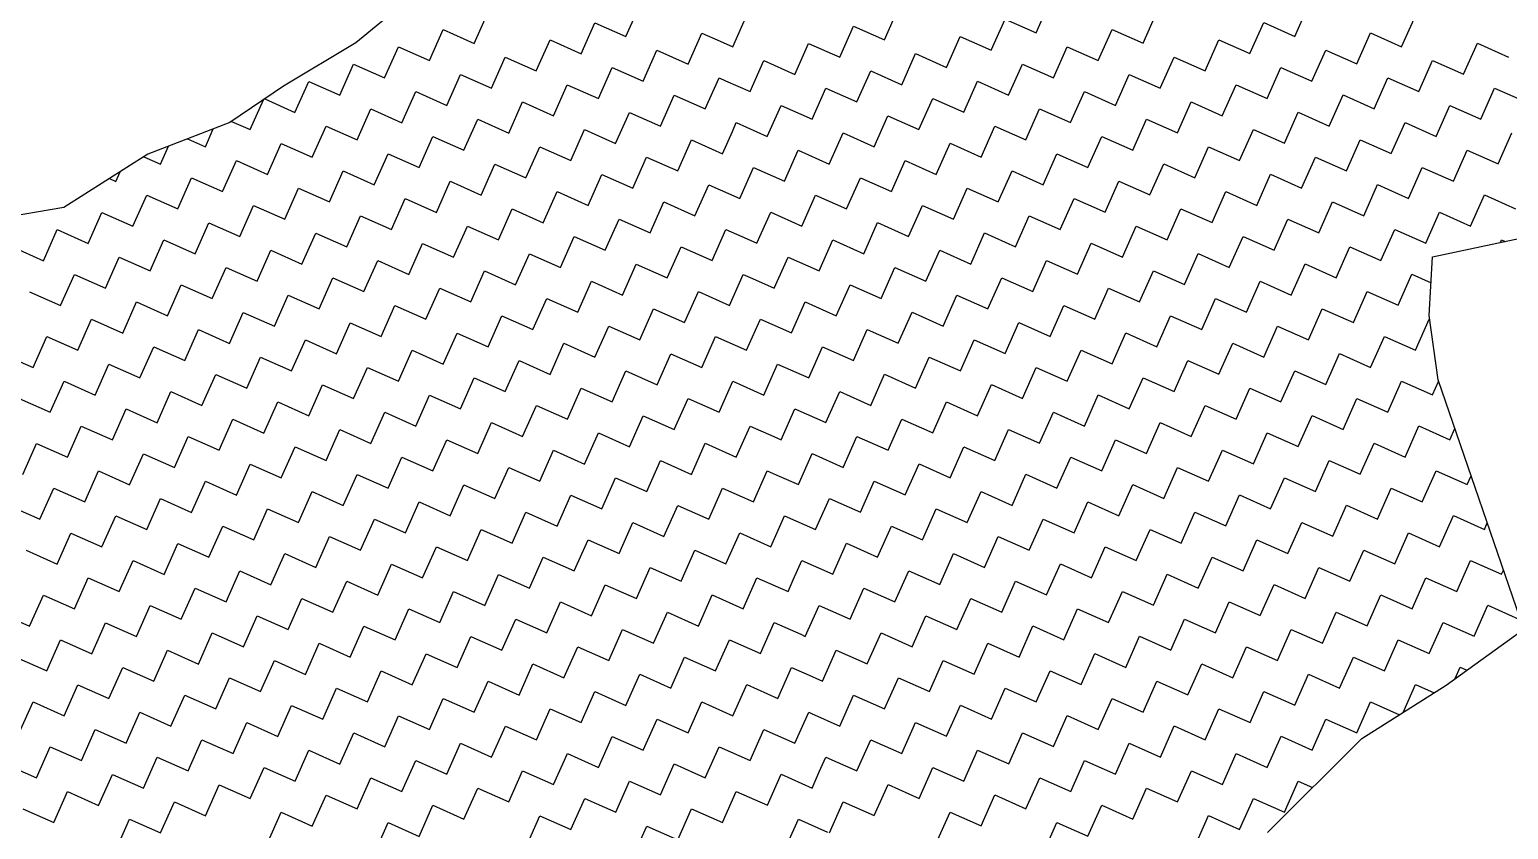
# Model space of a CAD drawing. Header units: metres. Extents: x 279553 to 281500, y 2029848 to 2031565.
# Drawn here: x 280029.9 to 280305.1, y 2031002.1 to 2031150.9 of the extents above; entities that cross this region are included whole.
import ezdxf

# ---------------------------------------------------------------- set-up
doc = ezdxf.new("R2010")
doc.units = ezdxf.units.M
doc.header["$MEASUREMENT"] = 0
doc.layers.add('POLY_HATCH', color=12, linetype='Continuous')

msp = doc.modelspace()

# ---------------------------------------------------------------- linework, layer by layer
at = {"layer": 'POLY_HATCH'}
for p, q in [((280101.71, 2031157.58), (280090.63, 2031148.46)), ((280090.63, 2031148.46), (280077.2, 2031140.38)), ((280077.2, 2031140.38), (280067.17, 2031133.61)), ((280067.17, 2031133.61), (280051.92, 2031127.74)), ((280051.92, 2031127.74), (280036.28, 2031117.84)), ((280036.28, 2031117.84), (280022.59, 2031115.5)), ((280291.01, 2031108.66), (280318.91, 2031114.52)), ((280290.36, 2031097.71), (280291.01, 2031108.66)), ((280292.06, 2031085.72), (280290.36, 2031097.71)), ((280307.98, 2031039.33), (280292.06, 2031085.72)), ((280293.52, 2031028.91), (280307.98, 2031039.33)), ((280277.87, 2031019), (280293.52, 2031028.91)), ((280260.28, 2031001.54), (280277.87, 2031019))]:
    msp.add_line(p, q, dxfattribs=at)
at = {"layer": 'POLY_HATCH', "linetype": 'Continuous'}
for p, q in [((280112.67, 2031148.35), (280115.24, 2031154.13)), ((280140.9, 2031149.64), (280143.46, 2031155.41)), ((280189.02, 2031149), (280191.58, 2031154.78)), ((280217.24, 2031150.29), (280219.81, 2031156.06)), ((280237.13, 2031148.37), (280239.7, 2031154.14)), ((280265.36, 2031149.65), (280267.93, 2031155.43)), ((280132.56, 2031146.43), (280135.13, 2031152.2)), ((280135.13, 2031152.2), (280140.9, 2031149.64)), ((280160.79, 2031147.72), (280163.35, 2031153.49)), ((280180.68, 2031145.79), (280183.24, 2031151.57)), ((280183.24, 2031151.57), (280189.02, 2031149)), ((280208.9, 2031147.08), (280211.47, 2031152.85)), ((280211.47, 2031152.85), (280217.24, 2031150.29)), ((280257.02, 2031146.44), (280259.59, 2031152.22)), ((280259.59, 2031152.22), (280265.36, 2031149.65)), ((280285.25, 2031147.73), (280287.82, 2031153.5)), ((280104.33, 2031145.14), (280106.9, 2031150.92)), ((280106.9, 2031150.92), (280112.67, 2031148.35)), ((280124.22, 2031143.22), (280126.79, 2031148.99)), ((280126.79, 2031148.99), (280132.56, 2031146.43)), ((280152.45, 2031144.51), (280155.01, 2031150.28)), ((280155.01, 2031150.28), (280158.44, 2031148.76)), ((280158.44, 2031148.76), (280160.79, 2031147.72)), ((280200.57, 2031143.87), (280203.13, 2031149.64)), ((280203.13, 2031149.64), (280208.9, 2031147.08)), ((280228.79, 2031145.16), (280231.36, 2031150.93)), ((280231.36, 2031150.93), (280237.13, 2031148.37)), ((280248.68, 2031143.23), (280251.25, 2031149.01)), ((280251.25, 2031149.01), (280257.02, 2031146.44)), ((280276.91, 2031144.52), (280279.48, 2031150.29)), ((280279.48, 2031150.29), (280285.25, 2031147.73)), ((280095.99, 2031141.93), (280098.56, 2031147.71)), ((280098.56, 2031147.71), (280104.33, 2031145.14)), ((280115.88, 2031140.01), (280118.45, 2031145.79)), ((280118.45, 2031145.79), (280124.22, 2031143.22)), ((280144.11, 2031141.3), (280146.67, 2031147.07)), ((280146.67, 2031147.07), (280152.45, 2031144.51)), ((280172.34, 2031142.58), (280174.9, 2031148.36)), ((280174.9, 2031148.36), (280180.68, 2031145.79)), ((280192.23, 2031140.66), (280194.79, 2031146.44)), ((280194.79, 2031146.44), (280200.57, 2031143.87)), ((280220.45, 2031141.95), (280223.02, 2031147.72)), ((280223.02, 2031147.72), (280228.79, 2031145.16)), ((280240.34, 2031140.03), (280242.91, 2031145.8)), ((280242.91, 2031145.8), (280248.68, 2031143.23)), ((280268.57, 2031141.31), (280271.14, 2031147.09)), ((280271.14, 2031147.09), (280276.91, 2031144.52)), ((280296.8, 2031142.6), (280299.36, 2031148.37)), ((280299.36, 2031148.37), (280305.14, 2031145.81)), ((280087.65, 2031138.73), (280090.22, 2031144.5)), ((280090.22, 2031144.5), (280095.99, 2031141.93)), ((280135.77, 2031138.09), (280138.33, 2031143.86)), ((280138.33, 2031143.86), (280144.11, 2031141.3)), ((280164, 2031139.38), (280166.56, 2031145.15)), ((280166.56, 2031145.15), (280172.34, 2031142.58)), ((280183.89, 2031137.45), (280186.45, 2031143.23)), ((280186.45, 2031143.23), (280192.23, 2031140.66)), ((280212.11, 2031138.74), (280214.68, 2031144.51)), ((280214.68, 2031144.51), (280220.45, 2031141.95)), ((280260.23, 2031138.1), (280262.8, 2031143.88)), ((280262.8, 2031143.88), (280268.57, 2031141.31)), ((280288.46, 2031139.39), (280291.02, 2031145.16)), ((280291.02, 2031145.16), (280296.8, 2031142.6)), ((280079.31, 2031135.52), (280081.88, 2031141.29)), ((280081.88, 2031141.29), (280087.65, 2031138.73)), ((280107.54, 2031136.8), (280110.11, 2031142.58)), ((280110.11, 2031142.58), (280115.88, 2031140.01)), ((280127.43, 2031134.88), (280129.99, 2031140.65)), ((280129.99, 2031140.65), (280135.77, 2031138.09)), ((280155.66, 2031136.17), (280158.22, 2031141.94)), ((280158.22, 2031141.94), (280159.43, 2031141.4)), ((280159.43, 2031141.4), (280164, 2031139.38)), ((280203.77, 2031135.53), (280206.34, 2031141.3)), ((280206.34, 2031141.3), (280212.11, 2031138.74)), ((280232, 2031136.82), (280234.57, 2031142.59)), ((280234.57, 2031142.59), (280240.34, 2031140.03)), ((280251.89, 2031134.89), (280254.46, 2031140.67)), ((280254.46, 2031140.67), (280260.23, 2031138.1)), ((280280.12, 2031136.18), (280282.68, 2031141.95)), ((280282.68, 2031141.95), (280288.46, 2031139.39)), ((280070.97, 2031132.31), (280073.42, 2031137.83)), ((280073.69, 2031138.01), (280079.31, 2031135.52)), ((280099.2, 2031133.59), (280101.77, 2031139.37)), ((280101.77, 2031139.37), (280107.54, 2031136.8)), ((280147.32, 2031132.96), (280149.88, 2031138.73)), ((280149.88, 2031138.73), (280155.66, 2031136.17)), ((280175.55, 2031134.24), (280178.11, 2031140.02)), ((280178.11, 2031140.02), (280183.89, 2031137.45)), ((280195.43, 2031132.32), (280198, 2031138.1)), ((280198, 2031138.1), (280203.77, 2031135.53)), ((280223.66, 2031133.61), (280226.23, 2031139.38)), ((280226.23, 2031139.38), (280232, 2031136.82)), ((280243.55, 2031131.69), (280246.12, 2031137.46)), ((280246.12, 2031137.46), (280251.89, 2031134.89)), ((280271.78, 2031132.97), (280274.35, 2031138.75)), ((280274.35, 2031138.75), (280280.12, 2031136.18)), ((280300.01, 2031134.26), (280302.57, 2031140.03)), ((280302.57, 2031140.03), (280308.35, 2031137.47)), ((280090.86, 2031130.39), (280093.43, 2031136.16)), ((280093.43, 2031136.16), (280099.2, 2031133.59)), ((280119.09, 2031131.67), (280121.65, 2031137.45)), ((280121.65, 2031137.45), (280127.43, 2031134.88)), ((280138.98, 2031129.75), (280141.54, 2031135.52)), ((280141.54, 2031135.52), (280147.32, 2031132.96)), ((280167.21, 2031131.04), (280169.77, 2031136.81)), ((280169.77, 2031136.81), (280175.55, 2031134.24)), ((280187.09, 2031129.11), (280189.66, 2031134.89)), ((280189.66, 2031134.89), (280195.43, 2031132.32)), ((280215.32, 2031130.4), (280217.89, 2031136.17)), ((280217.89, 2031136.17), (280223.66, 2031133.61)), ((280263.44, 2031129.76), (280266.01, 2031135.54)), ((280266.01, 2031135.54), (280271.78, 2031132.97)), ((280291.67, 2031131.05), (280294.23, 2031136.82)), ((280294.23, 2031136.82), (280300.01, 2031134.26)), ((280062.63, 2031129.1), (280064.11, 2031132.43)), ((280067.52, 2031133.84), (280070.97, 2031132.31)), ((280082.52, 2031127.18), (280085.09, 2031132.95)), ((280085.09, 2031132.95), (280090.86, 2031130.39)), ((280110.75, 2031128.46), (280113.31, 2031134.24)), ((280113.31, 2031134.24), (280119.09, 2031131.67)), ((280130.64, 2031126.54), (280133.2, 2031132.31)), ((280133.2, 2031132.31), (280138.98, 2031129.75)), ((280158.87, 2031127.83), (280160.71, 2031131.98)), ((280160.71, 2031131.98), (280161.43, 2031133.6)), ((280161.43, 2031133.6), (280167.21, 2031131.04)), ((280206.98, 2031127.19), (280209.55, 2031132.96)), ((280209.55, 2031132.96), (280215.32, 2031130.4)), ((280235.21, 2031128.48), (280237.78, 2031134.25)), ((280237.78, 2031134.25), (280243.55, 2031131.69)), ((280255.1, 2031126.55), (280257.67, 2031132.33)), ((280257.67, 2031132.33), (280263.44, 2031129.76)), ((280283.33, 2031127.84), (280285.89, 2031133.61)), ((280285.89, 2031133.61), (280291.67, 2031131.05)), ((280054.29, 2031125.89), (280055.77, 2031129.23)), ((280059.3, 2031130.58), (280062.63, 2031129.1)), ((280074.18, 2031123.97), (280076.75, 2031129.74)), ((280076.75, 2031129.74), (280082.52, 2031127.18)), ((280102.41, 2031125.25), (280104.97, 2031131.03)), ((280104.97, 2031131.03), (280110.75, 2031128.46)), ((280150.53, 2031124.62), (280153.09, 2031130.39)), ((280153.09, 2031130.39), (280158.87, 2031127.83)), ((280178.75, 2031125.9), (280181.32, 2031131.68)), ((280181.32, 2031131.68), (280187.09, 2031129.11)), ((280198.64, 2031123.98), (280201.21, 2031129.76)), ((280201.21, 2031129.76), (280206.98, 2031127.19)), ((280226.87, 2031125.27), (280229.44, 2031131.04)), ((280229.44, 2031131.04), (280235.21, 2031128.48)), ((280274.99, 2031124.63), (280277.55, 2031130.41)), ((280277.55, 2031130.41), (280283.33, 2031127.84)), ((280303.22, 2031125.92), (280305.78, 2031131.69)), ((280051.18, 2031127.27), (280054.29, 2031125.89)), ((280065.84, 2031120.76), (280068.41, 2031126.53)), ((280068.41, 2031126.53), (280074.18, 2031123.97)), ((280094.07, 2031122.05), (280096.63, 2031127.82)), ((280096.63, 2031127.82), (280102.41, 2031125.25)), ((280122.3, 2031123.33), (280124.86, 2031129.11)), ((280124.86, 2031129.11), (280130.64, 2031126.54)), ((280142.19, 2031121.41), (280144.75, 2031127.18)), ((280144.75, 2031127.18), (280150.53, 2031124.62)), ((280170.41, 2031122.7), (280172.98, 2031128.47)), ((280172.98, 2031128.47), (280178.75, 2031125.9)), ((280190.3, 2031120.77), (280192.87, 2031126.55)), ((280192.87, 2031126.55), (280198.64, 2031123.98)), ((280218.53, 2031122.06), (280221.1, 2031127.83)), ((280221.1, 2031127.83), (280226.87, 2031125.27)), ((280246.76, 2031123.35), (280249.33, 2031129.12)), ((280249.33, 2031129.12), (280255.1, 2031126.55)), ((280266.65, 2031121.42), (280269.21, 2031127.2)), ((280269.21, 2031127.2), (280274.99, 2031124.63)), ((280294.88, 2031122.71), (280297.44, 2031128.48)), ((280297.44, 2031128.48), (280303.22, 2031125.92)), ((280045.95, 2031122.68), (280046.75, 2031124.47)), ((280085.73, 2031118.84), (280088.29, 2031124.61)), ((280088.29, 2031124.61), (280094.07, 2031122.05)), ((280113.96, 2031120.12), (280116.52, 2031125.9)), ((280116.52, 2031125.9), (280122.3, 2031123.33)), ((280133.85, 2031118.2), (280136.41, 2031123.97)), ((280136.41, 2031123.97), (280142.19, 2031121.41)), ((280162.33, 2031120.07), (280164.64, 2031125.26)), ((280164.64, 2031125.26), (280170.41, 2031122.7)), ((280210.19, 2031118.85), (280212.76, 2031124.62)), ((280212.76, 2031124.62), (280218.53, 2031122.06)), ((280238.42, 2031120.14), (280240.99, 2031125.91)), ((280240.99, 2031125.91), (280246.76, 2031123.35)), ((280258.31, 2031118.21), (280260.87, 2031123.99)), ((280260.87, 2031123.99), (280266.65, 2031121.42)), ((280286.54, 2031119.5), (280289.1, 2031125.27)), ((280289.1, 2031125.27), (280294.88, 2031122.71)), ((280044.76, 2031123.21), (280045.95, 2031122.68)), ((280057.5, 2031117.55), (280060.07, 2031123.32)), ((280060.07, 2031123.32), (280065.84, 2031120.76)), ((280077.39, 2031115.63), (280079.95, 2031121.4)), ((280079.95, 2031121.4), (280085.73, 2031118.84)), ((280105.62, 2031116.91), (280108.18, 2031122.69)), ((280108.18, 2031122.69), (280113.96, 2031120.12)), ((280153.73, 2031116.28), (280156.3, 2031122.05)), ((280156.3, 2031122.05), (280162.07, 2031119.49)), ((280181.96, 2031117.56), (280184.53, 2031123.34)), ((280184.53, 2031123.34), (280190.3, 2031120.77)), ((280201.85, 2031115.64), (280204.42, 2031121.42)), ((280204.42, 2031121.42), (280210.19, 2031118.85)), ((280230.08, 2031116.93), (280232.65, 2031122.7)), ((280232.65, 2031122.7), (280238.42, 2031120.14)), ((280278.2, 2031116.29), (280280.76, 2031122.07)), ((280280.76, 2031122.07), (280286.54, 2031119.5)), ((280049.16, 2031114.34), (280051.73, 2031120.12)), ((280051.73, 2031120.12), (280057.5, 2031117.55)), ((280069.05, 2031112.42), (280071.61, 2031118.19)), ((280071.61, 2031118.19), (280077.39, 2031115.63)), ((280097.28, 2031113.71), (280099.84, 2031119.48)), ((280099.84, 2031119.48), (280105.62, 2031116.91)), ((280125.51, 2031114.99), (280128.07, 2031120.77)), ((280128.07, 2031120.77), (280133.85, 2031118.2)), ((280145.39, 2031113.07), (280147.96, 2031118.84)), ((280147.96, 2031118.84), (280153.73, 2031116.28)), ((280162.07, 2031119.49), (280162.33, 2031120.07)), ((280173.62, 2031114.36), (280176.19, 2031120.13)), ((280176.19, 2031120.13), (280181.96, 2031117.56)), ((280193.51, 2031112.43), (280196.08, 2031118.21)), ((280196.08, 2031118.21), (280201.85, 2031115.64)), ((280221.74, 2031113.72), (280224.31, 2031119.49)), ((280224.31, 2031119.49), (280230.08, 2031116.93)), ((280249.97, 2031115.01), (280252.53, 2031120.78)), ((280252.53, 2031120.78), (280258.31, 2031118.21)), ((280269.86, 2031113.08), (280272.42, 2031118.86)), ((280272.42, 2031118.86), (280278.2, 2031116.29)), ((280298.09, 2031114.37), (280300.65, 2031120.14)), ((280300.65, 2031120.14), (280306.43, 2031117.58)), ((280040.82, 2031111.13), (280043.39, 2031116.91)), ((280043.39, 2031116.91), (280049.16, 2031114.34)), ((280088.94, 2031110.5), (280091.5, 2031116.27)), ((280091.5, 2031116.27), (280097.28, 2031113.71)), ((280117.17, 2031111.78), (280119.73, 2031117.56)), ((280119.73, 2031117.56), (280125.51, 2031114.99)), ((280137.05, 2031109.86), (280139.62, 2031115.63)), ((280139.62, 2031115.63), (280145.39, 2031113.07)), ((280165.28, 2031111.15), (280167.85, 2031116.92)), ((280167.85, 2031116.92), (280173.62, 2031114.36)), ((280213.4, 2031110.51), (280215.97, 2031116.28)), ((280215.97, 2031116.28), (280221.74, 2031113.72)), ((280241.63, 2031111.8), (280244.19, 2031117.57)), ((280244.19, 2031117.57), (280249.97, 2031115.01)), ((280261.52, 2031109.87), (280264.08, 2031115.65)), ((280264.08, 2031115.65), (280269.86, 2031113.08)), ((280289.75, 2031111.16), (280292.31, 2031116.93)), ((280292.31, 2031116.93), (280298.09, 2031114.37)), ((280032.48, 2031107.92), (280035.05, 2031113.7)), ((280035.05, 2031113.7), (280040.82, 2031111.13)), ((280060.71, 2031109.21), (280063.27, 2031114.98)), ((280063.27, 2031114.98), (280069.05, 2031112.42)), ((280080.6, 2031107.29), (280083.16, 2031113.06)), ((280083.16, 2031113.06), (280088.94, 2031110.5)), ((280108.83, 2031108.57), (280111.39, 2031114.35)), ((280111.39, 2031114.35), (280117.17, 2031111.78)), ((280156.94, 2031107.94), (280159.51, 2031113.71)), ((280159.51, 2031113.71), (280163.43, 2031111.97)), ((280185.17, 2031109.22), (280187.74, 2031115)), ((280187.74, 2031115), (280193.51, 2031112.43)), ((280205.06, 2031107.3), (280207.63, 2031113.08)), ((280207.63, 2031113.08), (280213.4, 2031110.51)), ((280233.29, 2031108.59), (280235.85, 2031114.36)), ((280235.85, 2031114.36), (280241.63, 2031111.8)), ((280281.41, 2031107.95), (280283.97, 2031113.73)), ((280283.97, 2031113.73), (280289.75, 2031111.16)), ((280026.71, 2031110.49), (280032.48, 2031107.92)), ((280052.37, 2031106), (280054.93, 2031111.78)), ((280054.93, 2031111.78), (280060.71, 2031109.21)), ((280100.49, 2031105.37), (280103.05, 2031111.14)), ((280103.05, 2031111.14), (280108.83, 2031108.57)), ((280128.71, 2031106.65), (280131.28, 2031112.43)), ((280131.28, 2031112.43), (280137.05, 2031109.86)), ((280148.6, 2031104.73), (280151.17, 2031110.5)), ((280151.17, 2031110.5), (280156.94, 2031107.94)), ((280163.43, 2031111.97), (280165.28, 2031111.15)), ((280176.83, 2031106.02), (280179.4, 2031111.79)), ((280179.4, 2031111.79), (280185.17, 2031109.22)), ((280224.95, 2031105.38), (280227.51, 2031111.15)), ((280227.51, 2031111.15), (280233.29, 2031108.59)), ((280253.18, 2031106.67), (280255.74, 2031112.44)), ((280255.74, 2031112.44), (280261.52, 2031109.87)), ((280273.07, 2031104.74), (280275.63, 2031110.52)), ((280275.63, 2031110.52), (280281.41, 2031107.95)), ((280303.64, 2031111.31), (280303.86, 2031111.8)), ((280303.86, 2031111.8), (280304.54, 2031111.5)), ((280044.03, 2031102.79), (280046.59, 2031108.57)), ((280046.59, 2031108.57), (280052.37, 2031106)), ((280072.26, 2031104.08), (280074.82, 2031109.85)), ((280074.82, 2031109.85), (280080.6, 2031107.29)), ((280092.15, 2031102.16), (280094.71, 2031107.93)), ((280094.71, 2031107.93), (280100.49, 2031105.37)), ((280120.37, 2031103.44), (280122.94, 2031109.22)), ((280122.94, 2031109.22), (280128.71, 2031106.65)), ((280140.26, 2031101.52), (280142.83, 2031107.29)), ((280142.83, 2031107.29), (280148.6, 2031104.73)), ((280168.49, 2031102.81), (280171.06, 2031108.58)), ((280171.06, 2031108.58), (280176.83, 2031106.02)), ((280196.72, 2031104.09), (280199.29, 2031109.87)), ((280199.29, 2031109.87), (280205.06, 2031107.3)), ((280216.61, 2031102.17), (280219.17, 2031107.94)), ((280219.17, 2031107.94), (280224.95, 2031105.38)), ((280244.84, 2031103.46), (280247.4, 2031109.23)), ((280247.4, 2031109.23), (280253.18, 2031106.67)), ((280264.73, 2031101.53), (280267.29, 2031107.31)), ((280267.29, 2031107.31), (280273.07, 2031104.74)), ((280035.69, 2031099.58), (280038.25, 2031105.36)), ((280038.25, 2031105.36), (280044.03, 2031102.79)), ((280063.92, 2031100.87), (280066.48, 2031106.64)), ((280066.48, 2031106.64), (280072.26, 2031104.08)), ((280083.81, 2031098.95), (280086.37, 2031104.72)), ((280086.37, 2031104.72), (280092.15, 2031102.16)), ((280112.03, 2031100.23), (280114.6, 2031106.01)), ((280114.6, 2031106.01), (280120.37, 2031103.44)), ((280160.15, 2031099.6), (280162.72, 2031105.37)), ((280162.72, 2031105.37), (280164.43, 2031104.61)), ((280164.43, 2031104.61), (280168.49, 2031102.81)), ((280188.38, 2031100.88), (280190.95, 2031106.66)), ((280190.95, 2031106.66), (280196.72, 2031104.09)), ((280208.27, 2031098.96), (280210.83, 2031104.74)), ((280210.83, 2031104.74), (280216.61, 2031102.17)), ((280236.5, 2031100.25), (280239.06, 2031106.02)), ((280239.06, 2031106.02), (280244.84, 2031103.46)), ((280284.61, 2031099.61), (280287.18, 2031105.39)), ((280287.18, 2031105.39), (280290.73, 2031103.81)), ((280029.91, 2031102.15), (280035.69, 2031099.58)), ((280055.58, 2031097.66), (280058.14, 2031103.44)), ((280058.14, 2031103.44), (280063.92, 2031100.87)), ((280103.69, 2031097.03), (280106.26, 2031102.8)), ((280106.26, 2031102.8), (280112.03, 2031100.23)), ((280131.92, 2031098.31), (280134.49, 2031104.09)), ((280134.49, 2031104.09), (280140.26, 2031101.52)), ((280151.81, 2031096.39), (280154.38, 2031102.16)), ((280154.38, 2031102.16), (280160.15, 2031099.6)), ((280180.04, 2031097.68), (280182.61, 2031103.45)), ((280182.61, 2031103.45), (280188.38, 2031100.88)), ((280228.16, 2031097.04), (280230.72, 2031102.81)), ((280230.72, 2031102.81), (280236.5, 2031100.25)), ((280256.39, 2031098.33), (280258.95, 2031104.1)), ((280258.95, 2031104.1), (280264.73, 2031101.53)), ((280276.27, 2031096.4), (280278.84, 2031102.18)), ((280278.84, 2031102.18), (280284.61, 2031099.61)), ((280047.24, 2031094.45), (280049.8, 2031100.23)), ((280049.8, 2031100.23), (280055.58, 2031097.66)), ((280075.47, 2031095.74), (280078.03, 2031101.51)), ((280078.03, 2031101.51), (280083.81, 2031098.95)), ((280095.35, 2031093.82), (280097.92, 2031099.59)), ((280097.92, 2031099.59), (280103.69, 2031097.03)), ((280123.58, 2031095.1), (280126.15, 2031100.88)), ((280126.15, 2031100.88), (280131.92, 2031098.31)), ((280143.47, 2031093.18), (280146.04, 2031098.95)), ((280146.04, 2031098.95), (280151.81, 2031096.39)), ((280171.7, 2031094.47), (280174.27, 2031100.24)), ((280174.27, 2031100.24), (280180.04, 2031097.68)), ((280199.93, 2031095.75), (280202.49, 2031101.53)), ((280202.49, 2031101.53), (280208.27, 2031098.96)), ((280219.82, 2031093.83), (280222.38, 2031099.6)), ((280222.38, 2031099.6), (280228.16, 2031097.04)), ((280248.05, 2031095.12), (280250.61, 2031100.89)), ((280250.61, 2031100.89), (280256.39, 2031098.33)), ((280267.93, 2031093.19), (280270.5, 2031098.97)), ((280270.5, 2031098.97), (280276.27, 2031096.4)), ((280038.9, 2031091.24), (280041.46, 2031097.02)), ((280041.46, 2031097.02), (280047.24, 2031094.45)), ((280067.13, 2031092.53), (280069.69, 2031098.3)), ((280069.69, 2031098.3), (280075.47, 2031095.74)), ((280087.01, 2031090.61), (280089.58, 2031096.38)), ((280089.58, 2031096.38), (280095.35, 2031093.82)), ((280115.24, 2031091.89), (280117.81, 2031097.67)), ((280117.81, 2031097.67), (280123.58, 2031095.1)), ((280163.36, 2031091.26), (280165.57, 2031096.23)), ((280165.57, 2031096.23), (280165.93, 2031097.03)), ((280165.93, 2031097.03), (280171.7, 2031094.47)), ((280191.59, 2031092.54), (280194.15, 2031098.32)), ((280194.15, 2031098.32), (280199.93, 2031095.75)), ((280211.48, 2031090.62), (280214.04, 2031096.4)), ((280214.04, 2031096.4), (280219.82, 2031093.83)), ((280239.71, 2031091.91), (280242.27, 2031097.68)), ((280242.27, 2031097.68), (280248.05, 2031095.12)), ((280287.82, 2031091.27), (280290.39, 2031097.05)), ((280290.39, 2031097.05), (280290.46, 2031097.01)), ((280030.56, 2031088.04), (280033.12, 2031093.81)), ((280033.12, 2031093.81), (280038.9, 2031091.24)), ((280058.79, 2031089.32), (280061.35, 2031095.1)), ((280061.35, 2031095.1), (280067.13, 2031092.53)), ((280106.9, 2031088.69), (280109.47, 2031094.46)), ((280109.47, 2031094.46), (280115.24, 2031091.89)), ((280135.13, 2031089.97), (280137.7, 2031095.75)), ((280137.7, 2031095.75), (280143.47, 2031093.18)), ((280155.02, 2031088.05), (280157.59, 2031093.82)), ((280157.59, 2031093.82), (280163.36, 2031091.26)), ((280183.25, 2031089.34), (280185.81, 2031095.11)), ((280185.81, 2031095.11), (280191.59, 2031092.54)), ((280231.37, 2031088.7), (280233.93, 2031094.47)), ((280233.93, 2031094.47), (280239.71, 2031091.91)), ((280259.59, 2031089.99), (280262.16, 2031095.76)), ((280262.16, 2031095.76), (280267.93, 2031093.19)), ((280279.48, 2031088.06), (280282.05, 2031093.84)), ((280282.05, 2031093.84), (280287.82, 2031091.27)), ((280050.45, 2031086.11), (280053.01, 2031091.89)), ((280053.01, 2031091.89), (280058.79, 2031089.32)), ((280078.67, 2031087.4), (280081.24, 2031093.17)), ((280081.24, 2031093.17), (280087.01, 2031090.61)), ((280098.56, 2031085.48), (280101.13, 2031091.25)), ((280101.13, 2031091.25), (280106.9, 2031088.69)), ((280126.79, 2031086.76), (280129.36, 2031092.54)), ((280129.36, 2031092.54), (280135.13, 2031089.97)), ((280174.91, 2031086.13), (280177.47, 2031091.9)), ((280177.47, 2031091.9), (280183.25, 2031089.34)), ((280203.14, 2031087.41), (280205.7, 2031093.19)), ((280205.7, 2031093.19), (280211.48, 2031090.62)), ((280223.03, 2031085.49), (280225.59, 2031091.27)), ((280225.59, 2031091.27), (280231.37, 2031088.7)), ((280251.25, 2031086.78), (280253.82, 2031092.55)), ((280253.82, 2031092.55), (280259.59, 2031089.99)), ((280024.78, 2031090.6), (280030.56, 2031088.04)), ((280042.11, 2031082.9), (280044.67, 2031088.68)), ((280044.67, 2031088.68), (280050.45, 2031086.11)), ((280070.34, 2031084.19), (280072.9, 2031089.96)), ((280072.9, 2031089.96), (280078.67, 2031087.4)), ((280090.22, 2031082.27), (280092.79, 2031088.04)), ((280092.79, 2031088.04), (280098.56, 2031085.48)), ((280118.45, 2031083.55), (280121.02, 2031089.33)), ((280121.02, 2031089.33), (280126.79, 2031086.76)), ((280146.68, 2031084.84), (280149.25, 2031090.61)), ((280149.25, 2031090.61), (280155.02, 2031088.05)), ((280167.19, 2031084.31), (280169.13, 2031088.69)), ((280169.13, 2031088.69), (280174.91, 2031086.13)), ((280194.8, 2031084.2), (280197.36, 2031089.98)), ((280197.36, 2031089.98), (280203.14, 2031087.41)), ((280214.69, 2031082.28), (280217.25, 2031088.06)), ((280217.25, 2031088.06), (280223.03, 2031085.49)), ((280242.91, 2031083.57), (280245.48, 2031089.34)), ((280245.48, 2031089.34), (280251.25, 2031086.78)), ((280271.14, 2031084.85), (280273.71, 2031090.63)), ((280273.71, 2031090.63), (280279.48, 2031088.06)), ((280033.77, 2031079.7), (280036.33, 2031085.47)), ((280036.33, 2031085.47), (280042.11, 2031082.9)), ((280062, 2031080.98), (280064.56, 2031086.76)), ((280064.56, 2031086.76), (280070.34, 2031084.19)), ((280110.11, 2031080.35), (280112.68, 2031086.12)), ((280112.68, 2031086.12), (280118.45, 2031083.55)), ((280138.34, 2031081.63), (280140.91, 2031087.41)), ((280140.91, 2031087.41), (280146.68, 2031084.84)), ((280158.23, 2031079.71), (280160.79, 2031085.48)), ((280160.79, 2031085.48), (280166.57, 2031082.92)), ((280186.46, 2031081), (280189.02, 2031086.77)), ((280189.02, 2031086.77), (280194.8, 2031084.2)), ((280234.57, 2031080.36), (280237.14, 2031086.13)), ((280237.14, 2031086.13), (280242.91, 2031083.57)), ((280262.8, 2031081.65), (280265.37, 2031087.42)), ((280265.37, 2031087.42), (280271.14, 2031084.85)), ((280282.69, 2031079.72), (280285.26, 2031085.5)), ((280285.26, 2031085.5), (280291.03, 2031082.93)), ((280291.03, 2031082.93), (280292.15, 2031085.46)), ((280053.66, 2031077.77), (280056.22, 2031083.55)), ((280056.22, 2031083.55), (280062, 2031080.98)), ((280081.88, 2031079.06), (280084.45, 2031084.83)), ((280084.45, 2031084.83), (280090.22, 2031082.27)), ((280101.77, 2031077.14), (280104.34, 2031082.91)), ((280104.34, 2031082.91), (280110.11, 2031080.35)), ((280130, 2031078.42), (280132.57, 2031084.2)), ((280132.57, 2031084.2), (280138.34, 2031081.63)), ((280166.57, 2031082.92), (280167.19, 2031084.31)), ((280178.12, 2031077.79), (280180.68, 2031083.56)), ((280180.68, 2031083.56), (280186.46, 2031081)), ((280206.35, 2031079.07), (280208.91, 2031084.85)), ((280208.91, 2031084.85), (280214.69, 2031082.28)), ((280226.23, 2031077.15), (280228.8, 2031082.93)), ((280228.8, 2031082.93), (280234.57, 2031080.36)), ((280254.46, 2031078.44), (280257.03, 2031084.21)), ((280257.03, 2031084.21), (280262.8, 2031081.65)), ((280027.99, 2031082.26), (280033.77, 2031079.7)), ((280045.32, 2031074.56), (280047.88, 2031080.34)), ((280047.88, 2031080.34), (280053.66, 2031077.77)), ((280073.54, 2031075.85), (280076.11, 2031081.63)), ((280076.11, 2031081.63), (280081.88, 2031079.06)), ((280093.43, 2031073.93), (280096, 2031079.7)), ((280096, 2031079.7), (280101.77, 2031077.14)), ((280121.66, 2031075.21), (280124.23, 2031080.99)), ((280124.23, 2031080.99), (280130, 2031078.42)), ((280149.89, 2031076.5), (280152.45, 2031082.28)), ((280152.45, 2031082.28), (280158.23, 2031079.71)), ((280169.78, 2031074.58), (280172.34, 2031080.35)), ((280172.34, 2031080.35), (280178.12, 2031077.79)), ((280198.01, 2031075.86), (280200.57, 2031081.64)), ((280200.57, 2031081.64), (280206.35, 2031079.07)), ((280217.89, 2031073.94), (280220.46, 2031079.72)), ((280220.46, 2031079.72), (280226.23, 2031077.15)), ((280246.12, 2031075.23), (280248.69, 2031081)), ((280248.69, 2031081), (280254.46, 2031078.44)), ((280274.35, 2031076.51), (280276.92, 2031082.29)), ((280276.92, 2031082.29), (280282.69, 2031079.72)), ((280036.98, 2031071.36), (280039.54, 2031077.13)), ((280039.54, 2031077.13), (280045.32, 2031074.56)), ((280065.2, 2031072.64), (280067.77, 2031078.42)), ((280067.77, 2031078.42), (280073.54, 2031075.85)), ((280113.32, 2031072.01), (280115.89, 2031077.78)), ((280115.89, 2031077.78), (280121.66, 2031075.21)), ((280141.55, 2031073.29), (280144.12, 2031079.07)), ((280144.12, 2031079.07), (280149.89, 2031076.5)), ((280161.44, 2031071.37), (280164, 2031077.14)), ((280164, 2031077.14), (280168.42, 2031075.18)), ((280189.67, 2031072.66), (280192.23, 2031078.43)), ((280192.23, 2031078.43), (280198.01, 2031075.86)), ((280237.78, 2031072.02), (280240.35, 2031077.79)), ((280240.35, 2031077.79), (280246.12, 2031075.23)), ((280266.01, 2031073.31), (280268.58, 2031079.08)), ((280268.58, 2031079.08), (280274.35, 2031076.51)), ((280285.9, 2031071.38), (280288.47, 2031077.16)), ((280288.47, 2031077.16), (280294.24, 2031074.59)), ((280056.86, 2031069.43), (280059.43, 2031075.21)), ((280059.43, 2031075.21), (280065.2, 2031072.64)), ((280085.09, 2031070.72), (280087.66, 2031076.49)), ((280087.66, 2031076.49), (280093.43, 2031073.93)), ((280104.98, 2031068.8), (280107.55, 2031074.57)), ((280107.55, 2031074.57), (280113.32, 2031072.01)), ((280133.21, 2031070.08), (280135.78, 2031075.86)), ((280135.78, 2031075.86), (280141.55, 2031073.29)), ((280168.42, 2031075.18), (280169.78, 2031074.58)), ((280181.33, 2031069.45), (280183.89, 2031075.22)), ((280183.89, 2031075.22), (280189.67, 2031072.66)), ((280209.56, 2031070.73), (280212.12, 2031076.51)), ((280212.12, 2031076.51), (280217.89, 2031073.94)), ((280229.44, 2031068.81), (280232.01, 2031074.59)), ((280232.01, 2031074.59), (280237.78, 2031072.02)), ((280257.67, 2031070.1), (280260.24, 2031075.87)), ((280260.24, 2031075.87), (280266.01, 2031073.31)), ((280294.24, 2031074.59), (280295.17, 2031076.68)), ((280028.64, 2031068.15), (280031.2, 2031073.92)), ((280031.2, 2031073.92), (280036.98, 2031071.36)), ((280048.52, 2031066.22), (280051.09, 2031072)), ((280051.09, 2031072), (280056.86, 2031069.43)), ((280076.75, 2031067.51), (280079.32, 2031073.29)), ((280079.32, 2031073.29), (280085.09, 2031070.72)), ((280124.87, 2031066.87), (280127.44, 2031072.65)), ((280127.44, 2031072.65), (280133.21, 2031070.08)), ((280153.1, 2031068.16), (280155.66, 2031073.94)), ((280155.66, 2031073.94), (280161.44, 2031071.37)), ((280172.99, 2031066.24), (280175.55, 2031072.01)), ((280175.55, 2031072.01), (280181.33, 2031069.45)), ((280201.22, 2031067.52), (280203.78, 2031073.3)), ((280203.78, 2031073.3), (280209.56, 2031070.73)), ((280249.33, 2031066.89), (280251.9, 2031072.66)), ((280251.9, 2031072.66), (280257.67, 2031070.1)), ((280277.56, 2031068.17), (280280.13, 2031073.95)), ((280280.13, 2031073.95), (280285.9, 2031071.38)), ((280040.18, 2031063.02), (280042.75, 2031068.79)), ((280042.75, 2031068.79), (280048.52, 2031066.22)), ((280068.41, 2031064.3), (280070.98, 2031070.08)), ((280070.98, 2031070.08), (280076.75, 2031067.51)), ((280096.64, 2031065.59), (280099.21, 2031071.36)), ((280099.21, 2031071.36), (280104.98, 2031068.8)), ((280116.53, 2031063.67), (280119.1, 2031069.44)), ((280119.1, 2031069.44), (280124.87, 2031066.87)), ((280144.76, 2031064.95), (280147.32, 2031070.73)), ((280147.32, 2031070.73), (280153.1, 2031068.16)), ((280164.65, 2031063.03), (280167.21, 2031068.8)), ((280167.21, 2031068.8), (280169.42, 2031067.82)), ((280192.88, 2031064.32), (280195.44, 2031070.09)), ((280195.44, 2031070.09), (280201.22, 2031067.52)), ((280221.1, 2031065.6), (280223.67, 2031071.38)), ((280223.67, 2031071.38), (280229.44, 2031068.81)), ((280240.99, 2031063.68), (280243.56, 2031069.45)), ((280243.56, 2031069.45), (280249.33, 2031066.89)), ((280269.22, 2031064.97), (280271.79, 2031070.74)), ((280271.79, 2031070.74), (280277.56, 2031068.17)), ((280289.11, 2031063.04), (280291.67, 2031068.82)), ((280291.67, 2031068.82), (280297.45, 2031066.25)), ((280060.07, 2031061.09), (280062.64, 2031066.87)), ((280062.64, 2031066.87), (280068.41, 2031064.3)), ((280088.3, 2031062.38), (280090.87, 2031068.15)), ((280090.87, 2031068.15), (280096.64, 2031065.59)), ((280108.19, 2031060.46), (280110.76, 2031066.23)), ((280110.76, 2031066.23), (280116.53, 2031063.67)), ((280136.42, 2031061.74), (280138.98, 2031067.52)), ((280138.98, 2031067.52), (280144.76, 2031064.95)), ((280169.42, 2031067.82), (280172.99, 2031066.24)), ((280184.54, 2031061.11), (280187.1, 2031066.88)), ((280187.1, 2031066.88), (280192.88, 2031064.32)), ((280212.76, 2031062.39), (280215.33, 2031068.17)), ((280215.33, 2031068.17), (280221.1, 2031065.6)), ((280232.65, 2031060.47), (280235.22, 2031066.25)), ((280235.22, 2031066.25), (280240.99, 2031063.68)), ((280260.88, 2031061.76), (280263.45, 2031067.53)), ((280263.45, 2031067.53), (280269.22, 2031064.97)), ((280297.45, 2031066.25), (280298.18, 2031067.9)), ((280031.84, 2031059.81), (280034.41, 2031065.58)), ((280034.41, 2031065.58), (280040.18, 2031063.02)), ((280051.73, 2031057.88), (280054.3, 2031063.66)), ((280054.3, 2031063.66), (280060.07, 2031061.09)), ((280079.96, 2031059.17), (280082.53, 2031064.95)), ((280082.53, 2031064.95), (280088.3, 2031062.38)), ((280128.08, 2031058.53), (280130.64, 2031064.31)), ((280130.64, 2031064.31), (280136.42, 2031061.74)), ((280156.31, 2031059.82), (280158.87, 2031065.6)), ((280158.87, 2031065.6), (280164.65, 2031063.03)), ((280176.2, 2031057.9), (280178.76, 2031063.67)), ((280178.76, 2031063.67), (280184.54, 2031061.11)), ((280204.42, 2031059.18), (280206.99, 2031064.96)), ((280206.99, 2031064.96), (280212.76, 2031062.39)), ((280252.54, 2031058.55), (280255.11, 2031064.32)), ((280255.11, 2031064.32), (280260.88, 2031061.76)), ((280280.77, 2031059.83), (280283.33, 2031065.61)), ((280283.33, 2031065.61), (280289.11, 2031063.04)), ((280026.07, 2031062.37), (280031.84, 2031059.81)), ((280043.39, 2031054.68), (280045.96, 2031060.45)), ((280045.96, 2031060.45), (280051.73, 2031057.88)), ((280071.62, 2031055.96), (280074.19, 2031061.74)), ((280074.19, 2031061.74), (280079.96, 2031059.17)), ((280099.85, 2031057.25), (280102.42, 2031063.02)), ((280102.42, 2031063.02), (280108.19, 2031060.46)), ((280119.74, 2031055.33), (280122.3, 2031061.1)), ((280122.3, 2031061.1), (280128.08, 2031058.53)), ((280147.97, 2031056.61), (280150.53, 2031062.39)), ((280150.53, 2031062.39), (280156.31, 2031059.82)), ((280167.86, 2031054.69), (280170.42, 2031060.46)), ((280170.42, 2031060.46), (280170.42, 2031060.46)), ((280170.42, 2031060.46), (280176.2, 2031057.9)), ((280196.08, 2031055.98), (280198.65, 2031061.75)), ((280198.65, 2031061.75), (280204.42, 2031059.18)), ((280224.31, 2031057.26), (280226.88, 2031063.04)), ((280226.88, 2031063.04), (280232.65, 2031060.47)), ((280244.2, 2031055.34), (280246.77, 2031061.11)), ((280246.77, 2031061.11), (280252.54, 2031058.55)), ((280272.43, 2031056.63), (280275, 2031062.4)), ((280275, 2031062.4), (280280.77, 2031059.83)), ((280292.32, 2031054.7), (280294.88, 2031060.48)), ((280294.88, 2031060.48), (280300.66, 2031057.91)), ((280063.28, 2031052.75), (280065.85, 2031058.53)), ((280065.85, 2031058.53), (280071.62, 2031055.96)), ((280091.51, 2031054.04), (280094.08, 2031059.81)), ((280094.08, 2031059.81), (280099.85, 2031057.25)), ((280111.4, 2031052.12), (280113.96, 2031057.89)), ((280113.96, 2031057.89), (280119.74, 2031055.33)), ((280139.63, 2031053.4), (280142.19, 2031059.18)), ((280142.19, 2031059.18), (280147.97, 2031056.61)), ((280187.74, 2031052.77), (280190.31, 2031058.54)), ((280190.31, 2031058.54), (280196.08, 2031055.98)), ((280215.97, 2031054.05), (280218.54, 2031059.83)), ((280218.54, 2031059.83), (280224.31, 2031057.26)), ((280235.86, 2031052.13), (280238.43, 2031057.91)), ((280238.43, 2031057.91), (280244.2, 2031055.34)), ((280264.09, 2031053.42), (280266.66, 2031059.19)), ((280266.66, 2031059.19), (280272.43, 2031056.63)), ((280300.66, 2031057.91), (280301.19, 2031059.12)), ((280035.05, 2031051.47), (280037.62, 2031057.24)), ((280037.62, 2031057.24), (280043.39, 2031054.68)), ((280054.94, 2031049.54), (280057.51, 2031055.32)), ((280057.51, 2031055.32), (280063.28, 2031052.75)), ((280083.17, 2031050.83), (280085.74, 2031056.61)), ((280085.74, 2031056.61), (280091.51, 2031054.04)), ((280131.29, 2031050.19), (280133.85, 2031055.97)), ((280133.85, 2031055.97), (280139.63, 2031053.4)), ((280159.52, 2031051.48), (280162.08, 2031057.26)), ((280162.08, 2031057.26), (280167.86, 2031054.69)), ((280179.4, 2031049.56), (280181.97, 2031055.33)), ((280181.97, 2031055.33), (280187.74, 2031052.77)), ((280207.63, 2031050.84), (280210.2, 2031056.62)), ((280210.2, 2031056.62), (280215.97, 2031054.05)), ((280255.75, 2031050.21), (280258.32, 2031055.98)), ((280258.32, 2031055.98), (280264.09, 2031053.42)), ((280283.98, 2031051.49), (280286.54, 2031057.27)), ((280286.54, 2031057.27), (280292.32, 2031054.7)), ((280029.28, 2031054.03), (280035.05, 2031051.47)), ((280074.83, 2031047.62), (280077.4, 2031053.4)), ((280077.4, 2031053.4), (280083.17, 2031050.83)), ((280103.06, 2031048.91), (280105.62, 2031054.68)), ((280105.62, 2031054.68), (280111.4, 2031052.12)), ((280122.95, 2031046.99), (280125.51, 2031052.76)), ((280125.51, 2031052.76), (280131.29, 2031050.19)), ((280151.18, 2031048.27), (280153.74, 2031054.05)), ((280153.74, 2031054.05), (280159.52, 2031051.48)), ((280199.29, 2031047.64), (280201.86, 2031053.41)), ((280201.86, 2031053.41), (280207.63, 2031050.84)), ((280227.52, 2031048.92), (280230.09, 2031054.7)), ((280230.09, 2031054.7), (280235.86, 2031052.13)), ((280247.41, 2031047), (280249.98, 2031052.77)), ((280249.98, 2031052.77), (280255.75, 2031050.21)), ((280275.64, 2031048.29), (280278.2, 2031054.06)), ((280278.2, 2031054.06), (280283.98, 2031051.49)), ((280295.53, 2031046.36), (280298.09, 2031052.14)), ((280298.09, 2031052.14), (280303.87, 2031049.57)), ((280046.6, 2031046.34), (280049.17, 2031052.11)), ((280049.17, 2031052.11), (280054.94, 2031049.54)), ((280066.49, 2031044.41), (280069.06, 2031050.19)), ((280069.06, 2031050.19), (280074.83, 2031047.62)), ((280094.72, 2031045.7), (280097.28, 2031051.47)), ((280097.28, 2031051.47), (280103.06, 2031048.91)), ((280114.61, 2031043.78), (280117.17, 2031049.55)), ((280117.17, 2031049.55), (280122.95, 2031046.99)), ((280142.84, 2031045.06), (280145.4, 2031050.84)), ((280145.4, 2031050.84), (280151.18, 2031048.27)), ((280172.04, 2031048.55), (280173.63, 2031052.12)), ((280173.63, 2031052.12), (280179.4, 2031049.56)), ((280190.95, 2031044.43), (280193.52, 2031050.2)), ((280193.52, 2031050.2), (280199.29, 2031047.64)), ((280219.18, 2031045.71), (280221.75, 2031051.49)), ((280221.75, 2031051.49), (280227.52, 2031048.92)), ((280239.07, 2031043.79), (280241.64, 2031049.57)), ((280241.64, 2031049.57), (280247.41, 2031047)), ((280267.3, 2031045.08), (280269.86, 2031050.85)), ((280269.86, 2031050.85), (280275.64, 2031048.29)), ((280303.87, 2031049.57), (280304.21, 2031050.34)), ((280038.26, 2031043.13), (280040.83, 2031048.9)), ((280040.83, 2031048.9), (280046.6, 2031046.34)), ((280058.15, 2031041.2), (280060.72, 2031046.98)), ((280060.72, 2031046.98), (280066.49, 2031044.41)), ((280086.38, 2031042.49), (280088.94, 2031048.27)), ((280088.94, 2031048.27), (280094.72, 2031045.7)), ((280134.5, 2031041.85), (280137.06, 2031047.63)), ((280137.06, 2031047.63), (280142.84, 2031045.06)), ((280162.72, 2031043.14), (280165.29, 2031048.92)), ((280165.29, 2031048.92), (280171.06, 2031046.35)), ((280171.06, 2031046.35), (280172.04, 2031048.55)), ((280182.61, 2031041.22), (280185.18, 2031046.99)), ((280185.18, 2031046.99), (280190.95, 2031044.43)), ((280210.84, 2031042.5), (280213.41, 2031048.28)), ((280213.41, 2031048.28), (280219.18, 2031045.71)), ((280258.96, 2031041.87), (280261.52, 2031047.64)), ((280261.52, 2031047.64), (280267.3, 2031045.08)), ((280287.19, 2031043.15), (280289.75, 2031048.93)), ((280289.75, 2031048.93), (280295.53, 2031046.36)), ((280029.92, 2031039.92), (280032.49, 2031045.69)), ((280032.49, 2031045.69), (280038.26, 2031043.13)), ((280078.04, 2031039.28), (280080.6, 2031045.06)), ((280080.6, 2031045.06), (280086.38, 2031042.49)), ((280106.27, 2031040.57), (280108.83, 2031046.34)), ((280108.83, 2031046.34), (280114.61, 2031043.78)), ((280126.16, 2031038.65), (280128.72, 2031044.42)), ((280128.72, 2031044.42), (280134.5, 2031041.85)), ((280154.38, 2031039.93), (280156.95, 2031045.71)), ((280156.95, 2031045.71), (280162.72, 2031043.14)), ((280202.5, 2031039.3), (280205.07, 2031045.07)), ((280205.07, 2031045.07), (280210.84, 2031042.5)), ((280230.73, 2031040.58), (280233.3, 2031046.36)), ((280233.3, 2031046.36), (280239.07, 2031043.79)), ((280250.62, 2031038.66), (280253.18, 2031044.43)), ((280253.18, 2031044.43), (280258.96, 2031041.87)), ((280278.85, 2031039.95), (280281.41, 2031045.72)), ((280281.41, 2031045.72), (280287.19, 2031043.15)), ((280024.15, 2031042.48), (280029.92, 2031039.92)), ((280049.81, 2031038), (280052.38, 2031043.77)), ((280052.38, 2031043.77), (280058.15, 2031041.2)), ((280069.7, 2031036.07), (280072.26, 2031041.85)), ((280072.26, 2031041.85), (280078.04, 2031039.28)), ((280097.93, 2031037.36), (280100.49, 2031043.13)), ((280100.49, 2031043.13), (280106.27, 2031040.57)), ((280117.82, 2031035.44), (280120.38, 2031041.21)), ((280120.38, 2031041.21), (280126.16, 2031038.65)), ((280146.04, 2031036.72), (280148.61, 2031042.5)), ((280148.61, 2031042.5), (280154.38, 2031039.93)), ((280174.27, 2031038.01), (280176.84, 2031043.78)), ((280176.84, 2031043.78), (280182.61, 2031041.22)), ((280194.16, 2031036.09), (280196.73, 2031041.86)), ((280196.73, 2031041.86), (280202.5, 2031039.3)), ((280222.39, 2031037.37), (280224.96, 2031043.15)), ((280224.96, 2031043.15), (280230.73, 2031040.58)), ((280242.28, 2031035.45), (280244.84, 2031041.23)), ((280244.84, 2031041.23), (280250.62, 2031038.66)), ((280270.51, 2031036.74), (280273.07, 2031042.51)), ((280273.07, 2031042.51), (280278.85, 2031039.95)), ((280298.74, 2031038.02), (280301.3, 2031043.8)), ((280301.3, 2031043.8), (280307.08, 2031041.23)), ((280041.47, 2031034.79), (280044.04, 2031040.56)), ((280044.04, 2031040.56), (280049.81, 2031038)), ((280061.36, 2031032.86), (280063.92, 2031038.64)), ((280063.92, 2031038.64), (280069.7, 2031036.07)), ((280089.59, 2031034.15), (280092.15, 2031039.93)), ((280092.15, 2031039.93), (280097.93, 2031037.36)), ((280137.7, 2031033.51), (280140.27, 2031039.29)), ((280140.27, 2031039.29), (280146.04, 2031036.72)), ((280165.93, 2031034.8), (280168.5, 2031040.58)), ((280168.5, 2031040.58), (280173.42, 2031038.39)), ((280173.42, 2031038.39), (280174.27, 2031038.01)), ((280185.82, 2031032.88), (280188.39, 2031038.65)), ((280188.39, 2031038.65), (280194.16, 2031036.09)), ((280214.05, 2031034.16), (280216.62, 2031039.94)), ((280216.62, 2031039.94), (280222.39, 2031037.37)), ((280262.17, 2031033.53), (280264.73, 2031039.3)), ((280264.73, 2031039.3), (280270.51, 2031036.74)), ((280290.4, 2031034.81), (280292.96, 2031040.59)), ((280292.96, 2031040.59), (280298.74, 2031038.02)), ((280033.13, 2031031.58), (280035.7, 2031037.35)), ((280035.7, 2031037.35), (280041.47, 2031034.79)), ((280081.25, 2031030.94), (280083.81, 2031036.72)), ((280083.81, 2031036.72), (280089.59, 2031034.15)), ((280109.48, 2031032.23), (280112.04, 2031038)), ((280112.04, 2031038), (280117.82, 2031035.44)), ((280129.36, 2031030.31), (280131.93, 2031036.08)), ((280131.93, 2031036.08), (280137.7, 2031033.51)), ((280157.59, 2031031.59), (280160.16, 2031037.37)), ((280160.16, 2031037.37), (280165.93, 2031034.8)), ((280205.71, 2031030.96), (280208.28, 2031036.73)), ((280208.28, 2031036.73), (280214.05, 2031034.16)), ((280233.94, 2031032.24), (280236.5, 2031038.02)), ((280236.5, 2031038.02), (280242.28, 2031035.45)), ((280253.83, 2031030.32), (280256.39, 2031036.09)), ((280256.39, 2031036.09), (280262.17, 2031033.53)), ((280282.06, 2031031.61), (280284.62, 2031037.38)), ((280284.62, 2031037.38), (280290.4, 2031034.81)), ((280027.36, 2031034.14), (280033.13, 2031031.58)), ((280053.02, 2031029.66), (280055.58, 2031035.43)), ((280055.58, 2031035.43), (280061.36, 2031032.86)), ((280072.91, 2031027.73), (280075.47, 2031033.51)), ((280075.47, 2031033.51), (280081.25, 2031030.94)), ((280101.14, 2031029.02), (280103.7, 2031034.79)), ((280103.7, 2031034.79), (280109.48, 2031032.23)), ((280121.02, 2031027.1), (280123.59, 2031032.87)), ((280123.59, 2031032.87), (280129.36, 2031030.31)), ((280149.25, 2031028.38), (280151.82, 2031034.16)), ((280151.82, 2031034.16), (280157.59, 2031031.59)), ((280177.48, 2031029.67), (280180.05, 2031035.44)), ((280180.05, 2031035.44), (280185.82, 2031032.88)), ((280197.37, 2031027.75), (280199.94, 2031033.52)), ((280199.94, 2031033.52), (280205.71, 2031030.96)), ((280225.6, 2031029.03), (280228.16, 2031034.81)), ((280228.16, 2031034.81), (280233.94, 2031032.24)), ((280245.49, 2031027.11), (280248.05, 2031032.89)), ((280248.05, 2031032.89), (280253.83, 2031030.32)), ((280273.72, 2031028.4), (280276.28, 2031034.17)), ((280276.28, 2031034.17), (280282.06, 2031031.61)), ((280044.68, 2031026.45), (280047.24, 2031032.22)), ((280047.24, 2031032.22), (280053.02, 2031029.66)), ((280064.57, 2031024.52), (280067.13, 2031030.3)), ((280067.13, 2031030.3), (280072.91, 2031027.73)), ((280092.8, 2031025.81), (280095.36, 2031031.59)), ((280095.36, 2031031.59), (280101.14, 2031029.02)), ((280140.91, 2031025.17), (280143.48, 2031030.95)), ((280143.48, 2031030.95), (280149.25, 2031028.38)), ((280169.14, 2031026.46), (280171.71, 2031032.24)), ((280171.71, 2031032.24), (280174.42, 2031031.03)), ((280174.42, 2031031.03), (280177.48, 2031029.67)), ((280189.03, 2031024.54), (280191.6, 2031030.31)), ((280191.6, 2031030.31), (280197.37, 2031027.75)), ((280217.26, 2031025.83), (280219.82, 2031031.6)), ((280219.82, 2031031.6), (280225.6, 2031029.03)), ((280265.38, 2031025.19), (280267.94, 2031030.96)), ((280267.94, 2031030.96), (280273.72, 2031028.4)), ((280295.23, 2031030.14), (280296.17, 2031032.25)), ((280296.17, 2031032.25), (280297.4, 2031031.7)), ((280036.34, 2031023.24), (280038.9, 2031029.01)), ((280038.9, 2031029.01), (280044.68, 2031026.45)), ((280084.46, 2031022.6), (280087.02, 2031028.38)), ((280087.02, 2031028.38), (280092.8, 2031025.81)), ((280112.68, 2031023.89), (280115.25, 2031029.66)), ((280115.25, 2031029.66), (280121.02, 2031027.1)), ((280132.57, 2031021.97), (280135.14, 2031027.74)), ((280135.14, 2031027.74), (280140.91, 2031025.17)), ((280160.8, 2031023.25), (280163.37, 2031029.03)), ((280163.37, 2031029.03), (280169.14, 2031026.46)), ((280208.92, 2031022.62), (280211.48, 2031028.39)), ((280211.48, 2031028.39), (280217.26, 2031025.83)), ((280237.15, 2031023.9), (280239.71, 2031029.68)), ((280239.71, 2031029.68), (280245.49, 2031027.11)), ((280257.04, 2031021.98), (280259.6, 2031027.75)), ((280259.6, 2031027.75), (280265.38, 2031025.19)), ((280285.52, 2031023.84), (280287.83, 2031029.04)), ((280287.83, 2031029.04), (280291.3, 2031027.5)), ((280028, 2031020.03), (280030.56, 2031025.8)), ((280030.56, 2031025.8), (280036.34, 2031023.24)), ((280056.23, 2031021.32), (280058.79, 2031027.09)), ((280058.79, 2031027.09), (280064.57, 2031024.52)), ((280076.12, 2031019.39), (280078.68, 2031025.17)), ((280078.68, 2031025.17), (280084.46, 2031022.6)), ((280104.34, 2031020.68), (280106.91, 2031026.45)), ((280106.91, 2031026.45), (280112.68, 2031023.89)), ((280152.46, 2031020.04), (280155.03, 2031025.82)), ((280155.03, 2031025.82), (280160.8, 2031023.25)), ((280180.69, 2031021.33), (280183.26, 2031027.1)), ((280183.26, 2031027.1), (280189.03, 2031024.54)), ((280200.58, 2031019.41), (280203.14, 2031025.18)), ((280203.14, 2031025.18), (280208.92, 2031022.62)), ((280228.81, 2031020.69), (280231.37, 2031026.47)), ((280231.37, 2031026.47), (280237.15, 2031023.9)), ((280276.92, 2031020.06), (280279.49, 2031025.83)), ((280279.49, 2031025.83), (280284.88, 2031023.44)), ((280047.89, 2031018.11), (280050.45, 2031023.88)), ((280050.45, 2031023.88), (280056.23, 2031021.32)), ((280067.78, 2031016.19), (280070.34, 2031021.96)), ((280070.34, 2031021.96), (280076.12, 2031019.39)), ((280096, 2031017.47), (280098.57, 2031023.25)), ((280098.57, 2031023.25), (280104.34, 2031020.68)), ((280124.23, 2031018.76), (280126.8, 2031024.53)), ((280126.8, 2031024.53), (280132.57, 2031021.97)), ((280144.12, 2031016.84), (280146.69, 2031022.61)), ((280146.69, 2031022.61), (280152.46, 2031020.04)), ((280172.35, 2031018.12), (280174.92, 2031023.9)), ((280174.92, 2031023.9), (280175.42, 2031023.67)), ((280175.42, 2031023.67), (280180.69, 2031021.33)), ((280192.24, 2031016.2), (280194.8, 2031021.97)), ((280194.8, 2031021.97), (280200.58, 2031019.41)), ((280220.47, 2031017.49), (280223.03, 2031023.26)), ((280223.03, 2031023.26), (280228.81, 2031020.69)), ((280248.7, 2031018.77), (280251.26, 2031024.55)), ((280251.26, 2031024.55), (280257.04, 2031021.98)), ((280268.58, 2031016.85), (280271.15, 2031022.62)), ((280271.15, 2031022.62), (280276.92, 2031020.06)), ((280039.55, 2031014.9), (280042.11, 2031020.67)), ((280042.11, 2031020.67), (280047.89, 2031018.11)), ((280087.66, 2031014.26), (280090.23, 2031020.04)), ((280090.23, 2031020.04), (280096, 2031017.47)), ((280115.89, 2031015.55), (280118.46, 2031021.32)), ((280118.46, 2031021.32), (280124.23, 2031018.76)), ((280135.78, 2031013.63), (280138.35, 2031019.4)), ((280138.35, 2031019.4), (280144.12, 2031016.84)), ((280164.01, 2031014.91), (280166.58, 2031020.69)), ((280166.58, 2031020.69), (280172.35, 2031018.12)), ((280212.13, 2031014.28), (280214.69, 2031020.05)), ((280214.69, 2031020.05), (280220.47, 2031017.49)), ((280240.36, 2031015.56), (280242.92, 2031021.34)), ((280242.92, 2031021.34), (280248.7, 2031018.77)), ((280260.24, 2031013.64), (280262.81, 2031019.41)), ((280262.81, 2031019.41), (280268.58, 2031016.85)), ((280031.21, 2031011.69), (280033.77, 2031017.46)), ((280033.77, 2031017.46), (280039.55, 2031014.9)), ((280059.44, 2031012.98), (280062, 2031018.75)), ((280062, 2031018.75), (280067.78, 2031016.19)), ((280079.33, 2031011.05), (280081.89, 2031016.83)), ((280081.89, 2031016.83), (280087.66, 2031014.26)), ((280107.55, 2031012.34), (280110.12, 2031018.11)), ((280110.12, 2031018.11), (280115.89, 2031015.55)), ((280155.67, 2031011.7), (280158.24, 2031017.48)), ((280158.24, 2031017.48), (280164.01, 2031014.91)), ((280183.9, 2031012.99), (280186.46, 2031018.76)), ((280186.46, 2031018.76), (280192.24, 2031016.2)), ((280203.79, 2031011.07), (280206.35, 2031016.84)), ((280206.35, 2031016.84), (280212.13, 2031014.28)), ((280232.02, 2031012.35), (280234.58, 2031018.13)), ((280234.58, 2031018.13), (280240.36, 2031015.56)), ((280025.43, 2031014.26), (280031.21, 2031011.69)), ((280051.1, 2031009.77), (280053.66, 2031015.54)), ((280053.66, 2031015.54), (280059.44, 2031012.98)), ((280070.99, 2031007.85), (280073.55, 2031013.62)), ((280073.55, 2031013.62), (280079.33, 2031011.05)), ((280099.21, 2031009.13), (280101.78, 2031014.91)), ((280101.78, 2031014.91), (280107.55, 2031012.34)), ((280127.44, 2031010.42), (280130.01, 2031016.19)), ((280130.01, 2031016.19), (280135.78, 2031013.63)), ((280147.33, 2031008.5), (280149.9, 2031014.27)), ((280149.9, 2031014.27), (280155.67, 2031011.7)), ((280176.89, 2031012.79), (280178.12, 2031015.56)), ((280178.12, 2031015.56), (280183.9, 2031012.99)), ((280195.45, 2031007.86), (280198.01, 2031013.63)), ((280198.01, 2031013.63), (280203.79, 2031011.07)), ((280223.68, 2031009.15), (280226.24, 2031014.92)), ((280226.24, 2031014.92), (280232.02, 2031012.35)), ((280251.9, 2031010.43), (280254.47, 2031016.21)), ((280254.47, 2031016.21), (280260.24, 2031013.64)), ((280042.76, 2031006.56), (280045.32, 2031012.33)), ((280045.32, 2031012.33), (280051.1, 2031009.77)), ((280090.87, 2031005.92), (280093.44, 2031011.7)), ((280093.44, 2031011.7), (280099.21, 2031009.13)), ((280119.1, 2031007.21), (280121.67, 2031012.98)), ((280121.67, 2031012.98), (280127.44, 2031010.42)), ((280138.99, 2031005.29), (280141.56, 2031011.06)), ((280141.56, 2031011.06), (280147.33, 2031008.5)), ((280167.22, 2031006.57), (280169.78, 2031012.35)), ((280169.78, 2031012.35), (280175.56, 2031009.78)), ((280175.56, 2031009.78), (280176.89, 2031012.79)), ((280215.34, 2031005.94), (280217.9, 2031011.71)), ((280217.9, 2031011.71), (280223.68, 2031009.15)), ((280243.56, 2031007.22), (280246.13, 2031013)), ((280246.13, 2031013), (280251.9, 2031010.43)), ((280263.45, 2031005.3), (280266.02, 2031011.07)), ((280266.02, 2031011.07), (280268.69, 2031009.89)), ((280034.42, 2031003.35), (280036.98, 2031009.12)), ((280036.98, 2031009.12), (280042.76, 2031006.56)), ((280062.65, 2031004.64), (280065.21, 2031010.41)), ((280065.21, 2031010.41), (280070.99, 2031007.85)), ((280082.53, 2031002.71), (280085.1, 2031008.49)), ((280085.1, 2031008.49), (280090.87, 2031005.92)), ((280110.76, 2031004), (280113.33, 2031009.77)), ((280113.33, 2031009.77), (280119.1, 2031007.21)), ((280158.88, 2031003.36), (280161.44, 2031009.14)), ((280161.44, 2031009.14), (280167.22, 2031006.57)), ((280187.11, 2031004.65), (280189.67, 2031010.42)), ((280189.67, 2031010.42), (280195.45, 2031007.86)), ((280207, 2031002.73), (280209.56, 2031008.5)), ((280209.56, 2031008.5), (280215.34, 2031005.94)), ((280235.22, 2031004.01), (280237.79, 2031009.79)), ((280237.79, 2031009.79), (280243.56, 2031007.22)), ((280028.64, 2031005.92), (280034.42, 2031003.35)), ((280054.31, 2031001.43), (280056.87, 2031007.2)), ((280056.87, 2031007.2), (280062.65, 2031004.64)), ((280102.42, 2031000.79), (280104.99, 2031006.57)), ((280104.99, 2031006.57), (280110.76, 2031004)), ((280130.65, 2031002.08), (280133.22, 2031007.85)), ((280133.22, 2031007.85), (280138.99, 2031005.29)), ((280150.54, 2031000.16), (280153.1, 2031005.93)), ((280153.1, 2031005.93), (280158.88, 2031003.36)), ((280178.77, 2031001.44), (280181.33, 2031007.22)), ((280181.33, 2031007.22), (280187.11, 2031004.65)), ((280226.88, 2031000.81), (280229.45, 2031006.58)), ((280229.45, 2031006.58), (280235.22, 2031004.01)), ((280255.11, 2031002.09), (280257.68, 2031007.87)), ((280257.68, 2031007.87), (280263.45, 2031005.3)), ((280045.97, 2030998.22), (280048.53, 2031003.99)), ((280048.53, 2031003.99), (280054.31, 2031001.43)), ((280074.19, 2030999.51), (280076.76, 2031005.28)), ((280076.76, 2031005.28), (280082.53, 2031002.71)), ((280094.08, 2030997.58), (280096.65, 2031003.36)), ((280096.65, 2031003.36), (280102.42, 2031000.79)), ((280122.31, 2030998.87), (280124.88, 2031004.64)), ((280124.88, 2031004.64), (280130.65, 2031002.08)), ((280142.2, 2030996.95), (280144.77, 2031002.72)), ((280144.77, 2031002.72), (280150.54, 2031000.16)), ((280170.43, 2030998.23), (280172.99, 2031004.01)), ((280172.99, 2031004.01), (280178.41, 2031001.6)), ((280198.66, 2030999.52), (280201.22, 2031005.29)), ((280201.22, 2031005.29), (280207, 2031002.73)), ((280218.54, 2030997.6), (280221.11, 2031003.37)), ((280221.11, 2031003.37), (280226.88, 2031000.81)), ((280246.77, 2030998.88), (280249.34, 2031004.66)), ((280249.34, 2031004.66), (280255.11, 2031002.09))]:
    msp.add_line(p, q, dxfattribs=at)

doc.saveas('drawing.dxf')
